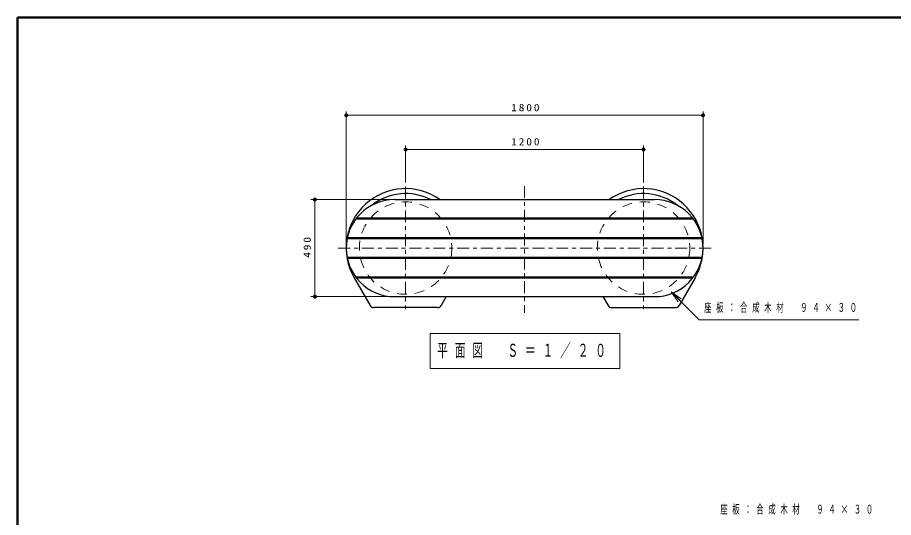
# Model space of a CAD drawing. Units: millimetres on the paper, scale 1:20. Extents: x -365 to 0, y -5 to 257.
# Drawn here: x -365 to -144.1, y 130.9 to 257 of the extents above; entities that cross this region are included whole.
import ezdxf

# ---------------------------------------------------------------- set-up
doc = ezdxf.new("R2010")
doc.units = ezdxf.units.MM
doc.linetypes.add('USER1', pattern=[4.5, 2.5, -2])
doc.linetypes.add('USER2', pattern=[6, 3, -1, 1, -1])
doc.layers.add('LY_1', color=7, linetype='Continuous', lineweight=25)
doc.layers.add('LY_3', color=7, linetype='Continuous', lineweight=13)
doc.styles.add('ＭＳ ゴシック', font='')
doc.styles.get('ＭＳ ゴシック').set_extended_font_data('MS Gothic')

# ---------------------------------------------------------------- blocks, each defined once
blk = doc.blocks.new('filled_dot')
at = {"color": 0, "linetype": 'Continuous', "lineweight": -2, "const_width": 1.25}
blk.add_lwpolyline([(-0.625, 0, 1), (0.625, 0, 1)], format="xyb", close=True, dxfattribs=at)

msp = doc.modelspace()

# ---------------------------------------------------------------- linework, layer by layer
at = {"layer": 'LY_1', "lineweight": 13}
for p, q in [((-282.112, 199.827), (-282.112, 233.329)), ((-282.112, 232.329), (-192.112, 232.329)), ((-192.112, 199.827), (-192.112, 233.329)), ((-267.112, 215.348), (-267.112, 224.703)), ((-267.112, 223.703), (-207.112, 223.703)), ((-207.112, 215.348), (-207.112, 224.703)), ((-270.862, 211.077), (-291.001, 211.077)), ((-290.001, 186.577), (-290.001, 211.077)), ((-270.862, 186.577), (-291.001, 186.577)), ((-198.349, 185.301), (-200.117, 187.776)), ((-200.117, 187.776), (-197.642, 186.008)), ((-200.117, 187.776), (-197.996, 185.654)), ((-260.909, 177.253), (-260.909, 168.453)), ((-213.109, 177.253), (-260.909, 177.253)), ((-213.109, 168.453), (-213.109, 177.253)), ((-260.909, 168.453), (-213.109, 168.453))]:
    msp.add_line(p, q, dxfattribs=at)
at = {"layer": 'LY_1', "linetype": 'USER2', "lineweight": 13}
for p, q in [((-267.112, 214.348), (-267.112, 183.441)), ((-237.112, 214.47), (-237.112, 182.501)), ((-207.112, 214.348), (-207.112, 183.441)), ((-284.126, 198.827), (-237.112, 198.827)), ((-190.098, 198.827), (-237.112, 198.827))]:
    msp.add_line(p, q, dxfattribs=at)
at = {"layer": 'LY_1'}
for p, q in [((-269.862, 211.077), (-204.362, 211.077)), ((-237.112, 206.127), (-279.699, 206.127)), ((-237.112, 206.377), (-279.509, 206.377)), ((-194.715, 206.377), (-237.112, 206.377)), ((-194.525, 206.127), (-237.112, 206.127)), ((-237.112, 201.177), (-281.885, 201.177)), ((-237.112, 201.427), (-281.833, 201.427)), ((-192.391, 201.427), (-237.112, 201.427)), ((-192.34, 201.177), (-237.112, 201.177)), ((-237.112, 196.477), (-281.885, 196.477)), ((-237.112, 196.227), (-281.833, 196.227)), ((-192.34, 196.477), (-237.112, 196.477)), ((-192.391, 196.227), (-237.112, 196.227)), ((-280.102, 191.327), (-276.061, 184.327)), ((-237.112, 191.527), (-279.699, 191.527)), ((-237.112, 191.277), (-279.509, 191.277)), ((-194.525, 191.527), (-237.112, 191.527)), ((-194.715, 191.277), (-237.112, 191.277)), ((-194.122, 191.327), (-198.163, 184.327)), ((-269.862, 186.577), (-204.362, 186.577)), ((-256.864, 186.577), (-258.163, 184.327)), ((-217.36, 186.577), (-216.061, 184.327)), ((-259.029, 183.827), (-275.195, 183.827)), ((-215.195, 183.827), (-199.029, 183.827))]:
    msp.add_line(p, q, dxfattribs=at)
at = {"layer": 'LY_1', "lineweight": 13}
msp.add_lwpolyline([(-200.117, 187.776), (-193.046, 180.705), (-152.827, 180.705)], dxfattribs=at)
at = {"layer": 'LY_1', "linetype": 'USER1', "lineweight": 13}
for centre in [(-267.112, 198.827), (-207.112, 198.827)]:
    msp.add_circle(centre, 11.66, dxfattribs=at)
at = {"layer": 'LY_1'}
for centre, radius, start, end in [((-267.112, 198.827), 15, 54.75249, 210), ((-267.112, 198.827), 13.75, 62.98769, 128.00303), ((-207.112, 198.827), 15, 330, 125.24751), ((-207.112, 198.827), 13.75, 51.99696, 117.01232), ((-269.862, 198.827), 12.25, 90, 270), ((-204.362, 198.827), 12.25, 270, 90), ((-275.195, 184.827), 1, 210, 270), ((-259.029, 184.827), 1, 270, 330), ((-215.195, 184.827), 1, 210, 270), ((-199.029, 184.827), 1, 270, 330)]:
    msp.add_arc(centre, radius, start, end, dxfattribs=at)
at = {"layer": 'LY_3', "lineweight": 50}
for p, q in [((-365, 257), (-365, 0)), ((0, 257), (-365, 257))]:
    msp.add_line(p, q, dxfattribs=at)

# ---------------------------------------------------------------- block references
at = {"layer": 'LY_1', "lineweight": 13, "xscale": 0.4, "yscale": 0.4}
for p in [(-282.112, 232.329), (-267.112, 223.703)]:
    msp.add_blockref('filled_dot', p, dxfattribs=at)
for p, rotation in [((-192.112, 232.329), 180), ((-207.112, 223.703), 180), ((-290.001, 211.077), 270), ((-290.001, 186.577), 90)]:
    msp.add_blockref('filled_dot', p, dxfattribs=dict(at, rotation=rotation))

# ---------------------------------------------------------------- texts
at = {"layer": 'LY_1', "style": 'ＭＳ ゴシック'}
for s, insert, char_height, attachment_point in [('\\T1.33;\\W1.15;1800', (-236.691, 233.329), 1.833, 8), ('\\T1.33;\\W1.15;1200', (-236.691, 224.703), 1.833, 8), ('\\T1.64;\\W0.6;座板：合成木材\u3000９４×３０', (-191.827, 183.705), 2.199, 4), ('\\T1.64;\\W0.6;平面図\u3000Ｓ＝１／２０', (-237.009, 172.853), 3.299, 5), ('\\T1.64;\\W0.6;座板：合成木材\u3000９４×３０', (-187.759, 132.806), 2.199, 4)]:
    msp.add_mtext(s, dxfattribs=dict(at, insert=insert, char_height=char_height, attachment_point=attachment_point))
at = {"layer": 'LY_1', "insert": (-291.001, 199.243), "char_height": 1.833, "attachment_point": 8, "rotation": 90, "style": 'ＭＳ ゴシック'}
msp.add_mtext('\\T1.33;\\W1.15;490', dxfattribs=at)

doc.saveas('drawing.dxf')
